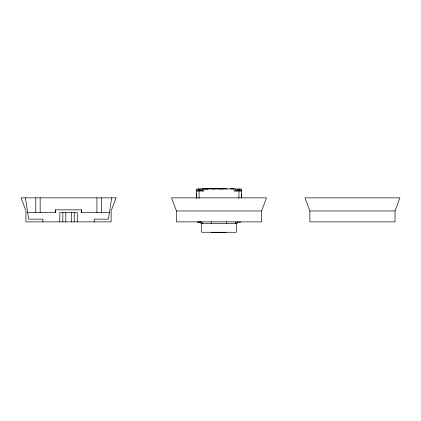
<?xml version="1.0" encoding="UTF-8"?>
<svg xmlns="http://www.w3.org/2000/svg" width="421" height="421" viewBox="0 0 421 421"><rect width="100%" height="100%" fill="white"/><g stroke="black" fill="none" stroke-linecap="round" stroke-linejoin="round"><path stroke-width="0.63" d="M196.375 195.297L196.775 193.481M241.449 196.444L241.449 197.854M111.681 197.849L108.407 219.141L94.209 219.141L94.209 221.872M261.588 210.953L266.504 197.849L171.505 197.849L176.415 210.953L176.415 221.872L261.588 221.872L261.588 210.953L176.415 210.953M395.035 210.953L399.95 197.849L304.951 197.849L309.867 210.953L309.867 221.872L395.035 221.872L395.035 210.953L309.867 210.953M239.007 189.471L239.007 189.776L238.365 189.776L238.354 189.45L237.081 189.776M197.907 189.776L199.191 189.439L199.191 189.776L199.833 189.776L199.843 189.45L201.117 189.776M196.375 196.444L196.775 196.444M202.448 188.587L208.521 188.587L208.521 188.934M208.684 188.587L211.558 188.587M230.555 188.587L233.423 188.587L233.376 188.934M211.2 188.661L226.803 188.661M215.194 188.729L218.62 188.729M225.824 188.729L222.777 188.934M196.944 190.403L202.08 190.403M236.118 190.403L241.254 190.403M196.465 191.018L203.938 191.018L203.948 188.587M241.538 191.018L234.065 191.018L234.065 188.934M196.439 195.297L196.775 195.297M241.449 195.297L241.712 195.297L241.449 193.886M27.686 212.589L55.988 212.589M109.413 212.589L81.516 212.589L81.516 209.858M197.554 222.22L200.422 222.22L200.422 221.872M240.244 222.22L237.376 222.22L237.423 221.872M239.017 189.45L240.291 189.776M196.686 198.007L196.397 196.46M25.418 197.849L28.691 219.141L42.889 219.141L42.889 221.872M241.538 198.238L241.538 188.934L196.465 188.934L196.465 198.238M240.196 221.872L240.196 222.22M238.939 191.018L238.939 198.238M236.997 221.872L236.997 223.604L201.012 223.604L201.012 221.872M236.339 223.172L236.339 232.271L201.67 232.271L201.67 223.172M235.818 188.934L235.818 191.018M235.281 221.872L235.281 223.604M232.255 188.587L232.255 188.934M231.571 188.587L231.571 188.934M231.287 188.587L231.287 188.934M230.603 188.587L230.603 188.934M226.803 188.934L226.803 188.382L211.2 188.382L211.2 188.934M226.714 221.872L226.714 223.604M225.935 188.382L225.935 188.661M225.861 232.271L225.861 232.618L211.989 232.618L211.989 232.271M225.798 232.271L225.798 232.618M223.188 232.271L223.188 232.618M222.925 232.271L222.925 232.618M222.883 232.271L222.883 232.618M222.777 232.271L222.777 232.618M222.441 188.934L218.841 188.934M220.672 232.271L220.672 232.618M220.567 232.271L220.583 232.618M220.525 232.271L220.525 232.618M220.215 232.271L220.215 232.618M220.067 232.271L220.067 232.618M217.789 232.271L217.789 232.618M217.641 232.271L217.641 232.618M217.325 232.271L217.325 232.618M217.283 232.271L217.268 232.618M217.183 232.271L217.183 232.618M215.073 232.271L215.073 232.618M214.989 232.271L214.968 232.618M214.857 188.934L212.237 188.934M214.931 232.271L214.931 232.618M214.715 232.271L214.715 232.618M214.663 232.271L214.663 232.618M212.068 188.382L212.068 188.661M212.058 232.271L212.058 232.618M211.289 221.872L211.289 223.604M207.795 188.587L207.795 188.934M207.627 188.587L207.627 188.934M207.553 188.587L207.553 188.934M207.421 188.587L207.421 188.934M207.348 188.587L207.316 188.934M207.2 188.587L207.2 188.934M207.111 188.587L207.111 188.934M206.822 188.587L206.822 188.934M206.769 188.587L206.758 188.934M206.653 188.587L206.653 188.934M206.243 188.587L206.195 188.934M206.143 188.587L206.143 188.934M205.79 188.587L205.79 188.934M205.648 188.587L205.648 188.934M205.269 188.587L205.232 188.934M205.022 188.587L205.022 188.934M204.522 188.587L204.522 188.934M204.406 188.587L204.406 188.934M202.722 221.872L202.722 223.604M202.191 188.934L202.191 191.018M200.375 221.872L200.375 222.22M200.154 188.934L200.154 189.976M199.675 221.872L199.675 222.22M199.07 191.018L199.07 198.238M199.044 221.872L199.044 222.22M198.312 188.934L198.312 189.976M197.602 221.872L197.602 222.22M101.308 197.849L101.308 212.689M96.941 197.849L96.941 212.689M81.653 212.589L81.653 209.858L55.446 209.858L55.446 212.589M77.285 221.872L77.285 212.589L59.814 212.589L59.814 221.872M74.238 212.589L74.238 221.872M71.281 212.589L71.281 221.872M65.818 212.589L65.818 221.872M62.861 212.589L62.861 221.872M55.567 209.858L55.567 212.589M40.158 197.849L40.158 212.689M35.79 197.849L35.79 212.689M116.049 197.849L111.133 210.953L111.133 221.872L25.965 221.872L25.965 210.953L21.05 197.849L116.049 197.849"/></g></svg>
